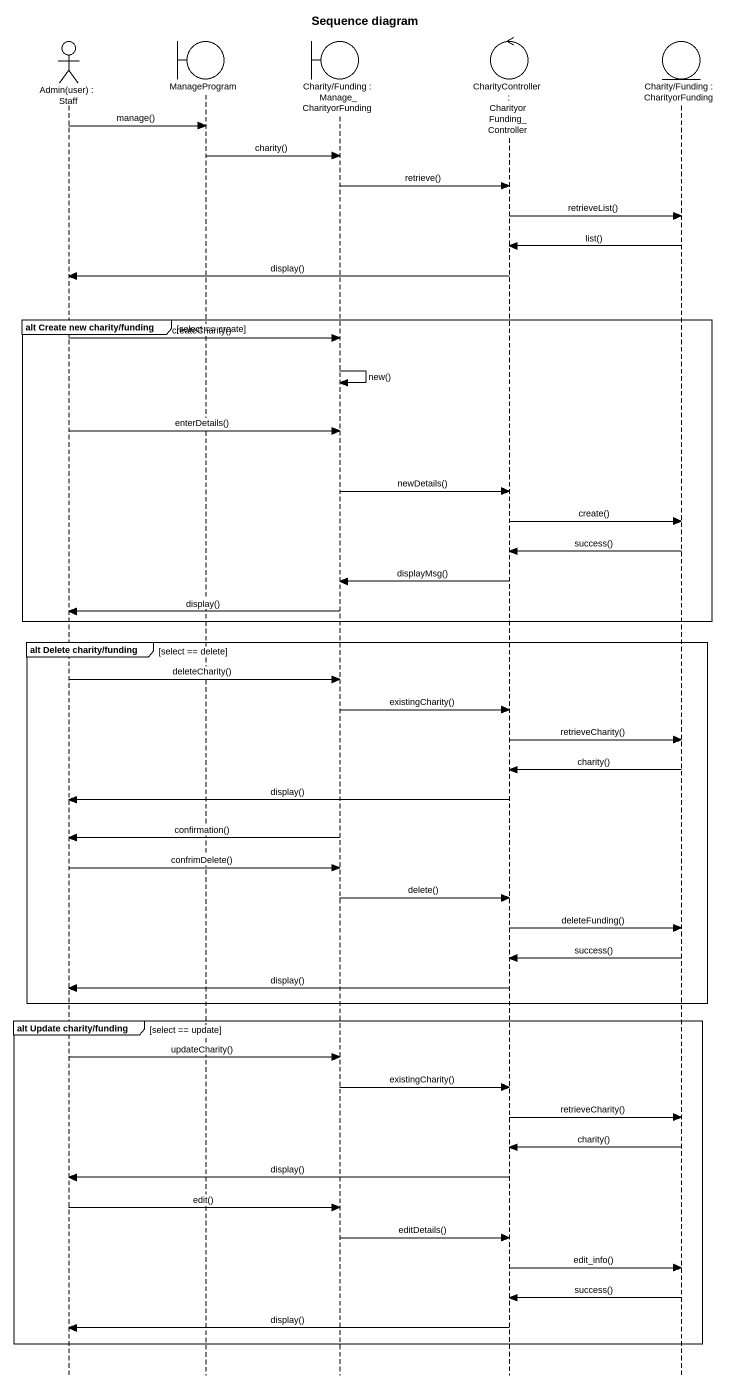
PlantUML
@startuml
title Sequence diagram
hide footbox
actor "Admin(user) : Staff" as Admin_user
boundary ManageProgram
boundary "Charity/Funding : Manage_CharityorFunding" as Charity_Funding
control "CharityController : CharityorFunding_Controller" as CharityController
entity "Charity/Funding : CharityorFunding" as Charity_Funding_2

Admin_user -> ManageProgram : manage()
ManageProgram -> Charity_Funding : charity()
Charity_Funding -> CharityController : retrieve()
CharityController -> Charity_Funding_2 : retrieveList()
Charity_Funding_2 -> CharityController : list()
CharityController -> Admin_user : display()
group alt Create new charity/funding [select == create]
  Admin_user -> Charity_Funding : createCharity()
  Charity_Funding -> Charity_Funding : new()
  Admin_user -> Charity_Funding : enterDetails()
  Charity_Funding -> CharityController : newDetails()
  CharityController -> Charity_Funding_2 : create()
  Charity_Funding_2 -> CharityController : success()
  CharityController -> Charity_Funding : displayMsg()
  Charity_Funding -> Admin_user : display()
end
group alt Delete charity/funding [select == delete]
  Admin_user -> Charity_Funding : deleteCharity()
  Charity_Funding -> CharityController : existingCharity()
  CharityController -> Charity_Funding_2 : retrieveCharity()
  Charity_Funding_2 -> CharityController : charity()
  CharityController -> Admin_user : display()
  Charity_Funding -> Admin_user : confirmation()
  Admin_user -> Charity_Funding : confrimDelete()
  Charity_Funding -> CharityController : delete()
  CharityController -> Charity_Funding_2 : deleteFunding()
  Charity_Funding_2 -> CharityController : success()
  CharityController -> Admin_user : display()
end
group alt Update charity/funding [select == update]
  Admin_user -> Charity_Funding : updateCharity()
  Charity_Funding -> CharityController : existingCharity()
  CharityController -> Charity_Funding_2 : retrieveCharity()
  Charity_Funding_2 -> CharityController : charity()
  CharityController -> Admin_user : display()
  Admin_user -> Charity_Funding : edit()
  Charity_Funding -> CharityController : editDetails()
  CharityController -> Charity_Funding_2 : edit_info()
  Charity_Funding_2 -> CharityController : success()
  CharityController -> Admin_user : display()
end
@enduml
